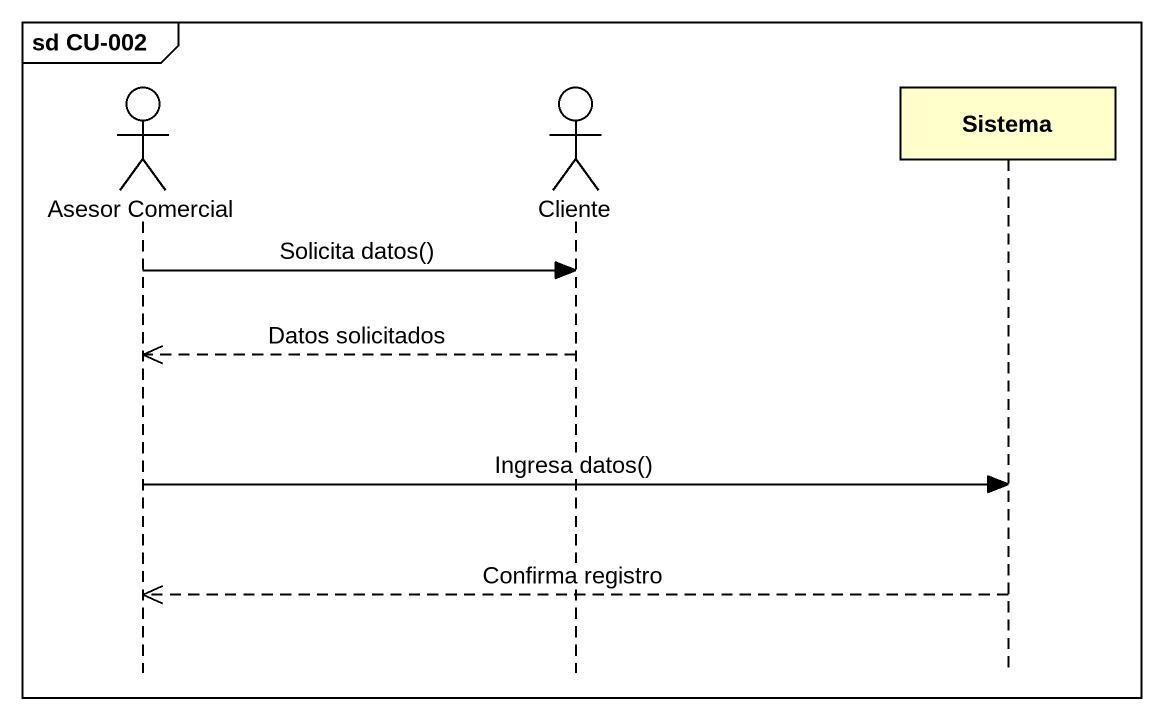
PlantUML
@startuml
mainframe sd CU-002
hide footbox
actor "Asesor Comercial" as Asesor_Comercial
actor Cliente
participant Sistema

Asesor_Comercial -> Cliente : Solicita datos()
Cliente -->> Asesor_Comercial : Datos solicitados
Asesor_Comercial -> Sistema : Ingresa datos()
Sistema -->> Asesor_Comercial : Confirma registro
@enduml
